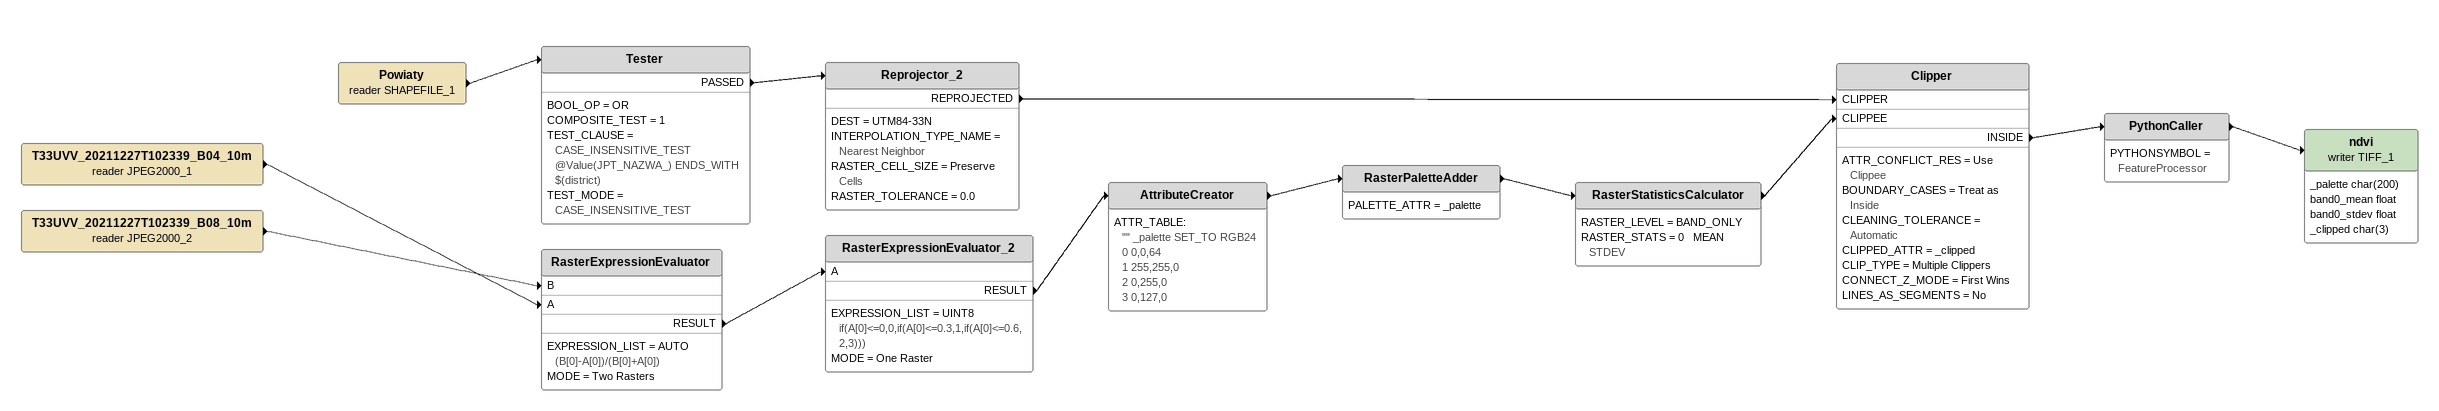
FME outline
T33UVV_20211227T102339_B04_10m (reader JPEG2000_1)
    -> RasterExpressionEvaluator [A]
T33UVV_20211227T102339_B08_10m (reader JPEG2000_2)
    -> RasterExpressionEvaluator [B]
RasterExpressionEvaluator
    EXPRESSION_LIST = AUTO (B[0]-A[0])/(B[0]+A[0])
    MODE = Two Rasters
    RESULT -> RasterExpressionEvaluator_2 [A]
RasterExpressionEvaluator_2
    EXPRESSION_LIST = UINT8 if(A[0]<=0,0,if(A[0]<=0.3,1,if(A[0]<=0.6,2,3)))
    MODE = One Raster
    RESULT -> AttributeCreator
AttributeCreator
    ATTR_TABLE:
      "" _palette SET_TO RGB24
      0 0,0,64
      1 255,255,0
      2 0,255,0
      3 0,127,0
    -> RasterPaletteAdder
RasterPaletteAdder
    PALETTE_ATTR = _palette
    -> RasterStatisticsCalculator
RasterStatisticsCalculator
    RASTER_LEVEL = BAND_ONLY
    RASTER_STATS = 0   MEAN   STDEV
    -> Clipper [CLIPPEE]
Powiaty (reader SHAPEFILE_1)
    -> Tester
Tester
    BOOL_OP = OR
    COMPOSITE_TEST = 1
    TEST_CLAUSE = CASE_INSENSITIVE_TEST @Value(JPT_NAZWA_) ENDS_WITH $(district)
    TEST_MODE = CASE_INSENSITIVE_TEST
    PASSED -> Reprojector_2
Reprojector_2
    DEST = UTM84-33N
    INTERPOLATION_TYPE_NAME = Nearest Neighbor
    RASTER_CELL_SIZE = Preserve Cells
    RASTER_TOLERANCE = 0.0
    REPROJECTED -> Clipper [CLIPPER]
Clipper
    ATTR_CONFLICT_RES = Use Clippee
    BOUNDARY_CASES = Treat as Inside
    CLEANING_TOLERANCE = Automatic
    CLIPPED_ATTR = _clipped
    CLIP_TYPE = Multiple Clippers
    CONNECT_Z_MODE = First Wins
    LINES_AS_SEGMENTS = No
    INSIDE -> PythonCaller
PythonCaller
    PYTHONSYMBOL = FeatureProcessor
    -> ndvi (writer TIFF_1)
ndvi (writer TIFF_1)
    attributes: _palette char(200), band0_mean float, band0_stdev float, _clipped char(3)
